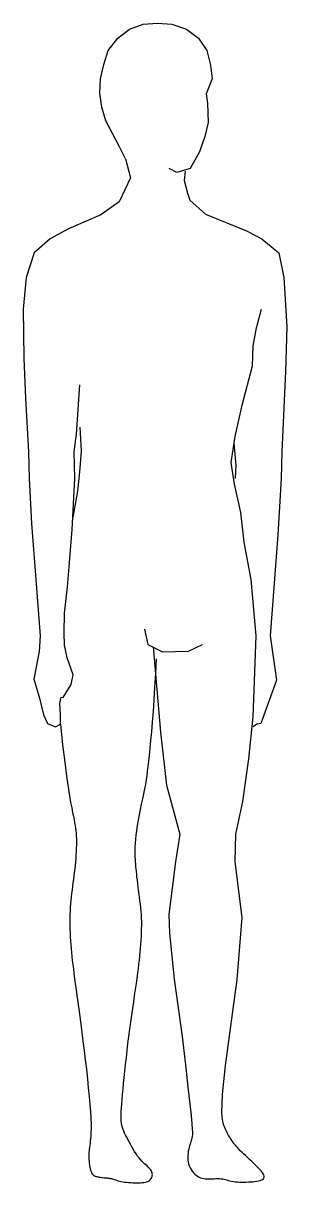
# Model space of a CAD drawing. Header units: millimetres. Extents: x -17017 to 2697, y 1903 to 18260.
# Drawn here: x -16978.2111 to -16978.1313, y 18248.0025 to 18248.354 of the extents above; entities that cross this region are included whole.
import ezdxf

# ---------------------------------------------------------------- set-up
doc = ezdxf.new("R2010")
doc.units = ezdxf.units.MM
doc.layers.add('DIEN HOA', color=111, linetype='Continuous')

# ---------------------------------------------------------------- blocks, each defined once
blk = doc.blocks.new('Arch.Space.People6541')
at = {"layer": 'DIEN HOA', "linetype": 'Continuous'}
for p, q in [((120.55, 132.4983), (120.5677, 132.512)), ((120.5677, 132.512), (120.5883, 132.5192)), ((120.5883, 132.5192), (120.61, 132.5209)), ((120.61, 132.5209), (120.6318, 132.5192)), ((120.6318, 132.5192), (120.6536, 132.512)), ((120.6536, 132.512), (120.6719, 132.4981)), ((120.5353, 132.4796), (120.55, 132.4983)), ((120.6719, 132.4981), (120.6847, 132.4794)), ((120.5284, 132.4582), (120.5353, 132.4796)), ((120.6847, 132.4794), (120.6904, 132.457)), ((120.5235, 132.4366), (120.5284, 132.4582)), ((120.6904, 132.457), (120.6928, 132.4363)), ((120.5227, 132.415), (120.5235, 132.4366)), ((120.6928, 132.4363), (120.6839, 132.4138)), ((120.5254, 132.3936), (120.5227, 132.415)), ((120.6839, 132.4138), (120.6859, 132.3998)), ((120.6859, 132.3998), (120.6865, 132.3703)), ((120.5317, 132.3731), (120.5254, 132.3936)), ((120.5417, 132.3539), (120.5317, 132.3731)), ((120.6865, 132.3703), (120.6816, 132.349)), ((120.552, 132.3347), (120.5417, 132.3539)), ((120.6816, 132.349), (120.6733, 132.3259)), ((120.5616, 132.3154), (120.552, 132.3347)), ((120.5616, 132.3154), (120.5691, 132.2865)), ((120.6733, 132.3259), (120.6593, 132.3007)), ((120.6391, 132.2946), (120.6275, 132.3007)), ((120.6593, 132.3007), (120.6391, 132.2946)), ((120.6519, 132.2967), (120.6501, 132.2822)), ((120.5691, 132.2865), (120.552, 132.2502)), ((120.6501, 132.2822), (120.6556, 132.2632)), ((120.6556, 132.2632), (120.6589, 132.2524)), ((120.552, 132.2502), (120.524, 132.2302)), ((120.6589, 132.2524), (120.6825, 132.2316)), ((120.524, 132.2302), (120.4983, 132.2191)), ((120.6825, 132.2316), (120.7447, 132.2061)), ((120.4739, 132.2086), (120.4475, 132.194)), ((120.4983, 132.2191), (120.4739, 132.2086)), ((120.7447, 132.2061), (120.7679, 132.1942)), ((120.4475, 132.194), (120.4228, 132.1728)), ((120.7679, 132.1942), (120.7937, 132.1728)), ((120.4228, 132.1728), (120.4108, 132.1353)), ((120.7937, 132.1728), (120.8015, 132.1353)), ((120.4108, 132.1353), (120.4064, 132.0872)), ((120.8015, 132.1353), (120.8058, 132.0605)), ((120.4064, 132.0872), (120.4076, 132.0133)), ((120.7598, 132.0592), (120.7673, 132.0872)), ((120.7547, 132.0312), (120.7598, 132.0592)), ((120.8058, 132.0605), (120.8041, 131.9928)), ((120.7541, 132.0014), (120.7547, 132.0312)), ((120.4076, 132.0133), (120.4098, 131.952)), ((120.738, 131.942), (120.7541, 132.0014)), ((120.8041, 131.9928), (120.7982, 131.8712)), ((120.4873, 131.8982), (120.4924, 131.9725)), ((120.4098, 131.952), (120.4143, 131.8712)), ((120.7278, 131.8942), (120.738, 131.942)), ((120.4922, 131.9086), (120.494, 131.8721)), ((120.4837, 131.8712), (120.4873, 131.8982)), ((120.7217, 131.8548), (120.7278, 131.8942)), ((120.4143, 131.8712), (120.4153, 131.8306)), ((120.4845, 131.8306), (120.4837, 131.8712)), ((120.494, 131.8721), (120.4916, 131.8408)), ((120.7258, 131.8843), (120.7288, 131.851)), ((120.7982, 131.8712), (120.7972, 131.8306)), ((120.7266, 131.8222), (120.7217, 131.8548)), ((120.4916, 131.8408), (120.4886, 131.8116)), ((120.7288, 131.851), (120.7278, 131.8306)), ((120.4153, 131.8306), (120.4188, 131.7625)), ((120.4804, 131.7536), (120.4845, 131.8306)), ((120.736, 131.7794), (120.7266, 131.8222)), ((120.7972, 131.8306), (120.7954, 131.7965)), ((120.4886, 131.8116), (120.4816, 131.7723)), ((120.7954, 131.7965), (120.7923, 131.7455)), ((120.741, 131.7344), (120.736, 131.7794)), ((120.4188, 131.7625), (120.4255, 131.6775)), ((120.4759, 131.6968), (120.4804, 131.7536)), ((120.752, 131.6775), (120.741, 131.7344)), ((120.7923, 131.7455), (120.7807, 131.5923)), ((120.4733, 131.6666), (120.4759, 131.6968)), ((120.4255, 131.6775), (120.4322, 131.5923)), ((120.7596, 131.5923), (120.752, 131.6775)), ((120.469, 131.6266), (120.4733, 131.6666)), ((120.4684, 131.5968), (120.469, 131.6266)), ((120.4322, 131.5923), (120.4308, 131.5687)), ((120.469, 131.5781), (120.4684, 131.5968)), ((120.5901, 131.6026), (120.5954, 131.5794)), ((120.7547, 131.4697), (120.7596, 131.5923)), ((120.7807, 131.5923), (120.7901, 131.525)), ((120.4731, 131.5592), (120.469, 131.5781)), ((120.5954, 131.5794), (120.6175, 131.5682)), ((120.6031, 131.5755), (120.6147, 131.4461)), ((120.657, 131.5691), (120.678, 131.5794)), ((120.4308, 131.5687), (120.4226, 131.5265)), ((120.4822, 131.5334), (120.4731, 131.5592)), ((120.6072, 131.535), (120.6082, 131.5572)), ((120.6175, 131.5682), (120.657, 131.5691)), ((120.4226, 131.5265), (120.4306, 131.4999)), ((120.479, 131.5187), (120.4822, 131.5334)), ((120.6061, 131.5143), (120.6072, 131.535)), ((120.7901, 131.525), (120.7663, 131.4595)), ((120.4668, 131.4986), (120.479, 131.5187)), ((120.6049, 131.4951), (120.6061, 131.5143)), ((120.4306, 131.4999), (120.4371, 131.4724)), ((120.4619, 131.4898), (120.4637, 131.4995)), ((120.4629, 131.4731), (120.4619, 131.4898)), ((120.4637, 131.4995), (120.4668, 131.4986)), ((120.6037, 131.4775), (120.6049, 131.4951)), ((120.4371, 131.4724), (120.443, 131.4595)), ((120.4629, 131.4586), (120.4629, 131.4731)), ((120.6024, 131.4613), (120.6037, 131.4775)), ((120.7484, 131.406), (120.7547, 131.4697)), ((120.443, 131.4595), (120.4552, 131.4545)), ((120.4552, 131.4545), (120.4629, 131.4586)), ((120.4627, 131.4585), (120.4662, 131.4269)), ((120.6011, 131.4466), (120.6024, 131.4613)), ((120.7606, 131.4586), (120.7549, 131.4545)), ((120.7663, 131.4595), (120.7606, 131.4586)), ((120.5988, 131.4218), (120.5999, 131.4335)), ((120.5999, 131.4335), (120.6011, 131.4466)), ((120.6147, 131.4461), (120.6237, 131.3659)), ((120.4662, 131.4269), (120.4693, 131.4008)), ((120.5977, 131.4115), (120.5988, 131.4218)), ((120.4693, 131.4008), (120.4721, 131.3798)), ((120.5959, 131.3945), (120.5968, 131.4025)), ((120.5968, 131.4025), (120.5977, 131.4115)), ((120.739, 131.3411), (120.7484, 131.406)), ((120.4721, 131.3798), (120.4744, 131.363)), ((120.5931, 131.3738), (120.5941, 131.3804)), ((120.5941, 131.3804), (120.595, 131.3872)), ((120.595, 131.3872), (120.5959, 131.3945)), ((120.4744, 131.363), (120.4765, 131.3498)), ((120.5907, 131.3603), (120.592, 131.3672)), ((120.592, 131.3672), (120.5931, 131.3738)), ((120.6237, 131.3659), (120.6436, 131.2918)), ((120.4765, 131.3498), (120.4783, 131.3395)), ((120.5859, 131.3372), (120.5876, 131.3452)), ((120.5876, 131.3452), (120.5892, 131.3529)), ((120.5892, 131.3529), (120.5907, 131.3603)), ((120.4783, 131.3395), (120.4799, 131.3314)), ((120.4799, 131.3314), (120.4812, 131.3247)), ((120.5825, 131.3208), (120.5841, 131.329)), ((120.5841, 131.329), (120.5859, 131.3372)), ((120.7288, 131.2918), (120.739, 131.3411)), ((120.4812, 131.3247), (120.4824, 131.3189)), ((120.4824, 131.3189), (120.4835, 131.3137)), ((120.4835, 131.3137), (120.4844, 131.3091)), ((120.4844, 131.3091), (120.4851, 131.3048)), ((120.5795, 131.3049), (120.5809, 131.3128)), ((120.5809, 131.3128), (120.5825, 131.3208)), ((120.4851, 131.3048), (120.4858, 131.3008)), ((120.4858, 131.3008), (120.4863, 131.2969)), ((120.4863, 131.2969), (120.4866, 131.293)), ((120.4866, 131.293), (120.4869, 131.2889)), ((120.5775, 131.2904), (120.5784, 131.2974)), ((120.5784, 131.2974), (120.5795, 131.3049)), ((120.6436, 131.2918), (120.6373, 131.2498)), ((120.7278, 131.2496), (120.7288, 131.2918)), ((120.4869, 131.2889), (120.4871, 131.2846)), ((120.4871, 131.2754), (120.4869, 131.2704)), ((120.4871, 131.2846), (120.4871, 131.2801)), ((120.4871, 131.2801), (120.4871, 131.2754)), ((120.5762, 131.2725), (120.5765, 131.2779)), ((120.5765, 131.2779), (120.5769, 131.2839)), ((120.5769, 131.2839), (120.5775, 131.2904)), ((120.4864, 131.2602), (120.486, 131.255)), ((120.4867, 131.2654), (120.4864, 131.2602)), ((120.4869, 131.2704), (120.4867, 131.2654)), ((120.5761, 131.2676), (120.5762, 131.2725)), ((120.5762, 131.2634), (120.5761, 131.2676)), ((120.5762, 131.2597), (120.5762, 131.2634)), ((120.5763, 131.2567), (120.5762, 131.2597)), ((120.5764, 131.2544), (120.5763, 131.2567)), ((120.4845, 131.2391), (120.4838, 131.2338)), ((120.485, 131.2444), (120.4845, 131.2391)), ((120.4856, 131.2497), (120.485, 131.2444)), ((120.486, 131.255), (120.4856, 131.2497)), ((120.5765, 131.2525), (120.5764, 131.2544)), ((120.5765, 131.251), (120.5765, 131.2525)), ((120.5766, 131.2496), (120.5765, 131.251)), ((120.5767, 131.2482), (120.5766, 131.2496)), ((120.5769, 131.2466), (120.5767, 131.2482)), ((120.577, 131.2447), (120.5769, 131.2466)), ((120.5773, 131.2423), (120.577, 131.2447)), ((120.5776, 131.2392), (120.5773, 131.2423)), ((120.5779, 131.2355), (120.5776, 131.2392)), ((120.6373, 131.2498), (120.6273, 131.17)), ((120.7384, 131.1654), (120.7278, 131.2496)), ((120.4825, 131.2232), (120.4818, 131.2179)), ((120.4832, 131.2285), (120.4825, 131.2232)), ((120.4838, 131.2338), (120.4832, 131.2285)), ((120.5784, 131.2313), (120.5779, 131.2355)), ((120.5788, 131.2267), (120.5784, 131.2313)), ((120.5794, 131.2218), (120.5788, 131.2267)), ((120.58, 131.2166), (120.5794, 131.2218)), ((120.4805, 131.2073), (120.4798, 131.202)), ((120.4811, 131.2126), (120.4805, 131.2073)), ((120.4818, 131.2179), (120.4811, 131.2126)), ((120.5806, 131.2114), (120.58, 131.2166)), ((120.5812, 131.2061), (120.5806, 131.2114)), ((120.5819, 131.2009), (120.5812, 131.2061)), ((120.4782, 131.1861), (120.4778, 131.1807)), ((120.4787, 131.1914), (120.4782, 131.1861)), ((120.4793, 131.1967), (120.4787, 131.1914)), ((120.4798, 131.202), (120.4793, 131.1967)), ((120.5826, 131.1957), (120.5819, 131.2009)), ((120.5833, 131.1905), (120.5826, 131.1957)), ((120.584, 131.1854), (120.5833, 131.1905)), ((120.5846, 131.1802), (120.584, 131.1854)), ((120.4772, 131.1698), (120.477, 131.1643)), ((120.4774, 131.1753), (120.4772, 131.1698)), ((120.4778, 131.1807), (120.4774, 131.1753)), ((120.5851, 131.175), (120.5846, 131.1802)), ((120.5855, 131.1697), (120.5851, 131.175)), ((120.5858, 131.1644), (120.5855, 131.1697)), ((120.6273, 131.17), (120.6283, 131.1415)), ((120.477, 131.1643), (120.477, 131.1587)), ((120.477, 131.1587), (120.477, 131.1531)), ((120.477, 131.1531), (120.4771, 131.1473)), ((120.586, 131.1589), (120.5858, 131.1644)), ((120.5859, 131.1478), (120.586, 131.1534)), ((120.586, 131.1534), (120.586, 131.1589)), ((120.7305, 131.0716), (120.7384, 131.1654)), ((120.4771, 131.1473), (120.4774, 131.1416)), ((120.4774, 131.1416), (120.4777, 131.1358)), ((120.4777, 131.1358), (120.478, 131.13)), ((120.5851, 131.1306), (120.5855, 131.1364)), ((120.5855, 131.1364), (120.5857, 131.1421)), ((120.5857, 131.1421), (120.5859, 131.1478)), ((120.6283, 131.1415), (120.6352, 131.0718)), ((120.478, 131.13), (120.4785, 131.1241)), ((120.4785, 131.1241), (120.479, 131.1183)), ((120.479, 131.1183), (120.4795, 131.1124)), ((120.5837, 131.113), (120.5842, 131.1189)), ((120.5842, 131.1189), (120.5847, 131.1248)), ((120.5847, 131.1248), (120.5851, 131.1306)), ((120.4795, 131.1124), (120.4801, 131.1065)), ((120.4801, 131.1065), (120.4808, 131.1004)), ((120.4808, 131.1004), (120.4816, 131.094)), ((120.5817, 131.0945), (120.5824, 131.1009)), ((120.5824, 131.1009), (120.5831, 131.1071)), ((120.5831, 131.1071), (120.5837, 131.113)), ((120.4816, 131.094), (120.4824, 131.0874)), ((120.4824, 131.0874), (120.4833, 131.0804)), ((120.4833, 131.0804), (120.4843, 131.0729)), ((120.579, 131.0732), (120.58, 131.0808)), ((120.58, 131.0808), (120.5809, 131.0878)), ((120.5809, 131.0878), (120.5817, 131.0945)), ((120.4843, 131.0729), (120.4854, 131.0649)), ((120.4854, 131.0649), (120.4865, 131.0562)), ((120.5767, 131.0565), (120.5779, 131.0652)), ((120.5779, 131.0652), (120.579, 131.0732)), ((120.6352, 131.0718), (120.6475, 130.9852)), ((120.7128, 130.941), (120.7305, 131.0716)), ((120.4865, 131.0562), (120.4878, 131.047)), ((120.4878, 131.047), (120.4892, 131.0371)), ((120.5739, 131.0377), (120.5753, 131.0473)), ((120.5753, 131.0473), (120.5767, 131.0565)), ((120.4892, 131.0371), (120.4906, 131.0265)), ((120.5709, 131.0173), (120.5724, 131.0277)), ((120.5724, 131.0277), (120.5739, 131.0377)), ((120.4906, 131.0265), (120.4921, 131.0153)), ((120.4921, 131.0153), (120.4937, 131.0035)), ((120.5695, 131.0068), (120.5709, 131.0173)), ((120.4937, 131.0035), (120.4953, 130.991)), ((120.5666, 130.9852), (120.568, 130.996)), ((120.568, 130.996), (120.5695, 131.0068)), ((120.4953, 130.991), (120.497, 130.9778)), ((120.497, 130.9778), (120.4987, 130.9639)), ((120.5639, 130.9636), (120.5652, 130.9744)), ((120.5652, 130.9744), (120.5666, 130.9852)), ((120.6475, 130.9852), (120.6523, 130.9419)), ((120.4987, 130.9639), (120.5004, 130.9497)), ((120.5627, 130.953), (120.5639, 130.9636)), ((120.5004, 130.9497), (120.5021, 130.9353)), ((120.5605, 130.9326), (120.5616, 130.9427)), ((120.5616, 130.9427), (120.5627, 130.953)), ((120.6523, 130.9419), (120.656, 130.9083)), ((120.7103, 130.9166), (120.7128, 130.941)), ((120.5021, 130.9353), (120.5036, 130.9211)), ((120.5586, 130.9138), (120.5596, 130.923)), ((120.5596, 130.923), (120.5605, 130.9326)), ((120.5036, 130.9211), (120.5051, 130.9072)), ((120.5051, 130.9072), (120.5064, 130.894)), ((120.557, 130.8973), (120.5578, 130.9052)), ((120.5578, 130.9052), (120.5586, 130.9138)), ((120.656, 130.9083), (120.6588, 130.8832)), ((120.7086, 130.8972), (120.7103, 130.9166)), ((120.5064, 130.894), (120.5075, 130.8818)), ((120.5558, 130.8832), (120.5563, 130.8899)), ((120.5563, 130.8899), (120.557, 130.8973)), ((120.7077, 130.8823), (120.7086, 130.8972)), ((120.5075, 130.8818), (120.5083, 130.8708)), ((120.5083, 130.8708), (120.5089, 130.8612)), ((120.5548, 130.8662), (120.555, 130.8714)), ((120.555, 130.8714), (120.5553, 130.877)), ((120.5553, 130.877), (120.5558, 130.8832)), ((120.6588, 130.8832), (120.6607, 130.8651)), ((120.7075, 130.8709), (120.7077, 130.8823)), ((120.7079, 130.8626), (120.7075, 130.8709)), ((120.5089, 130.8612), (120.5092, 130.8529)), ((120.5092, 130.8529), (120.5092, 130.8458)), ((120.5548, 130.8616), (120.5548, 130.8662)), ((120.555, 130.8574), (120.5548, 130.8616)), ((120.5553, 130.8537), (120.555, 130.8574)), ((120.5559, 130.8503), (120.5553, 130.8537)), ((120.6607, 130.8651), (120.6619, 130.8527)), ((120.6619, 130.8527), (120.6626, 130.8447)), ((120.7087, 130.8565), (120.7079, 130.8626)), ((120.7098, 130.8519), (120.7087, 130.8565)), ((120.7112, 130.8482), (120.7098, 130.8519)), ((120.5089, 130.8345), (120.5085, 130.8301)), ((120.5091, 130.8397), (120.5089, 130.8345)), ((120.5092, 130.8458), (120.5091, 130.8397)), ((120.5567, 130.8472), (120.5559, 130.8503)), ((120.5577, 130.8443), (120.5567, 130.8472)), ((120.5588, 130.8414), (120.5577, 130.8443)), ((120.5601, 130.8385), (120.5588, 130.8414)), ((120.5616, 130.8356), (120.5601, 130.8385)), ((120.5632, 130.8324), (120.5616, 130.8356)), ((120.6627, 130.8364), (120.6624, 130.8336)), ((120.6626, 130.8447), (120.6628, 130.8398)), ((120.6628, 130.8398), (120.6627, 130.8364)), ((120.7127, 130.8447), (120.7112, 130.8482)), ((120.7143, 130.8414), (120.7127, 130.8447)), ((120.716, 130.8382), (120.7143, 130.8414)), ((120.7177, 130.8352), (120.716, 130.8382)), ((120.7195, 130.8323), (120.7177, 130.8352)), ((120.5069, 130.8168), (120.5066, 130.8141)), ((120.5073, 130.8197), (120.5069, 130.8168)), ((120.5077, 130.8228), (120.5073, 130.8197)), ((120.5081, 130.8262), (120.5077, 130.8228)), ((120.5085, 130.8301), (120.5081, 130.8262)), ((120.5649, 130.829), (120.5632, 130.8324)), ((120.5668, 130.8254), (120.5649, 130.829)), ((120.5688, 130.8217), (120.5668, 130.8254)), ((120.5709, 130.8179), (120.5688, 130.8217)), ((120.5731, 130.8142), (120.5709, 130.8179)), ((120.6578, 130.817), (120.6572, 130.8142)), ((120.6585, 130.8195), (120.6578, 130.817)), ((120.6593, 130.8219), (120.6585, 130.8195)), ((120.66, 130.8242), (120.6593, 130.8219)), ((120.6608, 130.8264), (120.66, 130.8242)), ((120.6614, 130.8287), (120.6608, 130.8264)), ((120.662, 130.8311), (120.6614, 130.8287)), ((120.6624, 130.8336), (120.662, 130.8311)), ((120.7212, 130.8296), (120.7195, 130.8323)), ((120.723, 130.827), (120.7212, 130.8296)), ((120.7247, 130.8246), (120.723, 130.827)), ((120.7263, 130.8224), (120.7247, 130.8246)), ((120.728, 130.8202), (120.7263, 130.8224)), ((120.7296, 130.8182), (120.728, 130.8202)), ((120.7314, 130.8162), (120.7296, 130.8182)), ((120.5059, 130.8066), (120.5058, 130.8041)), ((120.5058, 130.8041), (120.5059, 130.8015)), ((120.5061, 130.8091), (120.5059, 130.8066)), ((120.5059, 130.8015), (120.506, 130.7987)), ((120.506, 130.7987), (120.5062, 130.7959)), ((120.5063, 130.8116), (120.5061, 130.8091)), ((120.5066, 130.8141), (120.5063, 130.8116)), ((120.5753, 130.8106), (120.5731, 130.8142)), ((120.5775, 130.8071), (120.5753, 130.8106)), ((120.5798, 130.8039), (120.5775, 130.8071)), ((120.582, 130.801), (120.5798, 130.8039)), ((120.5842, 130.7984), (120.582, 130.801)), ((120.6559, 130.8049), (120.6558, 130.8016)), ((120.6558, 130.8016), (120.6559, 130.7983)), ((120.6562, 130.8081), (120.6559, 130.8049)), ((120.6566, 130.8112), (120.6562, 130.8081)), ((120.6572, 130.8142), (120.6566, 130.8112)), ((120.7332, 130.8141), (120.7314, 130.8162)), ((120.7353, 130.8119), (120.7332, 130.8141)), ((120.7376, 130.8097), (120.7353, 130.8119)), ((120.7402, 130.8072), (120.7376, 130.8097)), ((120.743, 130.8045), (120.7402, 130.8072)), ((120.7462, 130.8017), (120.743, 130.8045)), ((120.7494, 130.7987), (120.7462, 130.8017)), ((120.7527, 130.7957), (120.7494, 130.7987)), ((120.5062, 130.7959), (120.5065, 130.793)), ((120.5065, 130.793), (120.5069, 130.7902)), ((120.5069, 130.7902), (120.5073, 130.7874)), ((120.5073, 130.7874), (120.5079, 130.7848)), ((120.5079, 130.7848), (120.5085, 130.7825)), ((120.5085, 130.7825), (120.5093, 130.7804)), ((120.5863, 130.7961), (120.5842, 130.7984)), ((120.5884, 130.794), (120.5863, 130.7961)), ((120.5904, 130.7921), (120.5884, 130.794)), ((120.5922, 130.7904), (120.5904, 130.7921)), ((120.594, 130.7888), (120.5922, 130.7904)), ((120.5955, 130.7874), (120.594, 130.7888)), ((120.5969, 130.786), (120.5955, 130.7874)), ((120.5982, 130.7847), (120.5969, 130.786)), ((120.5992, 130.7834), (120.5982, 130.7847)), ((120.6001, 130.7821), (120.5992, 130.7834)), ((120.6008, 130.7809), (120.6001, 130.7821)), ((120.6559, 130.7983), (120.6563, 130.7951)), ((120.6563, 130.7951), (120.657, 130.7919)), ((120.657, 130.7919), (120.6579, 130.7889)), ((120.6579, 130.7889), (120.6592, 130.786)), ((120.6592, 130.786), (120.6607, 130.7833)), ((120.6607, 130.7833), (120.6624, 130.7808)), ((120.756, 130.7926), (120.7527, 130.7957)), ((120.7591, 130.7896), (120.756, 130.7926)), ((120.7621, 130.7867), (120.7591, 130.7896)), ((120.7646, 130.784), (120.7621, 130.7867)), ((120.7668, 130.7815), (120.7646, 130.784)), ((120.7686, 130.7792), (120.7668, 130.7815)), ((120.5093, 130.7804), (120.51, 130.7786)), ((120.51, 130.7786), (120.5109, 130.7771)), ((120.5109, 130.7771), (120.5119, 130.7759)), ((120.5119, 130.7759), (120.5129, 130.7749)), ((120.5129, 130.7749), (120.5141, 130.7742)), ((120.5141, 130.7742), (120.5154, 130.7735)), ((120.5154, 130.7735), (120.5167, 130.773)), ((120.5167, 130.773), (120.5183, 130.7726)), ((120.5183, 130.7726), (120.5199, 130.7722)), ((120.5199, 130.7722), (120.5217, 130.7719)), ((120.5217, 130.7719), (120.5235, 130.7716)), ((120.5235, 130.7716), (120.5254, 130.7714)), ((120.5254, 130.7714), (120.5272, 130.7711)), ((120.5272, 130.7711), (120.529, 130.771)), ((120.529, 130.771), (120.5306, 130.7708)), ((120.5306, 130.7708), (120.5322, 130.7707)), ((120.5322, 130.7707), (120.5335, 130.7706)), ((120.5335, 130.7706), (120.5348, 130.7705)), ((120.5348, 130.7705), (120.5359, 130.7703)), ((120.5359, 130.7703), (120.537, 130.7702)), ((120.537, 130.7702), (120.538, 130.77)), ((120.538, 130.77), (120.5391, 130.7698)), ((120.5391, 130.7698), (120.5402, 130.7696)), ((120.5402, 130.7696), (120.5415, 130.7692)), ((120.5415, 130.7692), (120.5429, 130.7688)), ((120.5429, 130.7688), (120.5444, 130.7683)), ((120.5444, 130.7683), (120.5461, 130.7677)), ((120.5461, 130.7677), (120.5479, 130.7671)), ((120.5479, 130.7671), (120.55, 130.7665)), ((120.55, 130.7665), (120.5522, 130.7659)), ((120.5522, 130.7659), (120.5546, 130.7654)), ((120.5546, 130.7654), (120.5572, 130.7649)), ((120.5572, 130.7649), (120.5601, 130.7644)), ((120.5601, 130.7644), (120.5631, 130.7641)), ((120.5631, 130.7641), (120.5662, 130.7638)), ((120.5662, 130.7638), (120.5694, 130.7636)), ((120.5694, 130.7636), (120.5726, 130.7634)), ((120.5844, 130.7634), (120.5869, 130.7636)), ((120.5869, 130.7636), (120.5892, 130.7639)), ((120.5892, 130.7639), (120.5914, 130.7643)), ((120.5914, 130.7643), (120.5933, 130.7647)), ((120.5933, 130.7647), (120.595, 130.7653)), ((120.595, 130.7653), (120.5965, 130.766)), ((120.5965, 130.766), (120.5979, 130.7669)), ((120.5979, 130.7669), (120.599, 130.7679)), ((120.599, 130.7679), (120.6, 130.7691)), ((120.6, 130.7691), (120.6008, 130.7703)), ((120.6014, 130.7797), (120.6008, 130.7809)), ((120.6008, 130.7703), (120.6014, 130.7716)), ((120.6018, 130.7784), (120.6014, 130.7797)), ((120.6014, 130.7716), (120.6018, 130.773)), ((120.602, 130.7771), (120.6018, 130.7784)), ((120.6018, 130.773), (120.602, 130.7744)), ((120.6021, 130.7757), (120.602, 130.7771)), ((120.602, 130.7744), (120.6021, 130.7757)), ((120.6624, 130.7808), (120.6643, 130.7785)), ((120.6643, 130.7785), (120.6663, 130.7765)), ((120.6663, 130.7765), (120.6684, 130.7747)), ((120.6684, 130.7747), (120.6706, 130.7732)), ((120.6706, 130.7732), (120.6729, 130.7719)), ((120.6729, 130.7719), (120.6752, 130.7709)), ((120.6752, 130.7709), (120.6776, 130.7702)), ((120.6776, 130.7702), (120.6799, 130.7697)), ((120.6799, 130.7697), (120.6823, 130.7693)), ((120.6823, 130.7693), (120.6846, 130.7692)), ((120.6846, 130.7692), (120.687, 130.7691)), ((120.687, 130.7691), (120.6893, 130.7691)), ((120.6893, 130.7691), (120.6915, 130.7692)), ((120.6915, 130.7692), (120.6938, 130.7694)), ((120.6938, 130.7694), (120.696, 130.7695)), ((120.696, 130.7695), (120.6982, 130.7697)), ((120.6982, 130.7697), (120.7004, 130.7698)), ((120.7004, 130.7698), (120.7025, 130.7698)), ((120.7025, 130.7698), (120.7046, 130.7697)), ((120.7046, 130.7697), (120.7066, 130.7695)), ((120.7066, 130.7695), (120.7087, 130.7692)), ((120.7087, 130.7692), (120.7107, 130.7687)), ((120.7107, 130.7687), (120.7128, 130.7682)), ((120.7128, 130.7682), (120.715, 130.7676)), ((120.715, 130.7676), (120.7172, 130.767)), ((120.7172, 130.767), (120.7196, 130.7664)), ((120.7196, 130.7664), (120.7221, 130.7658)), ((120.7221, 130.7658), (120.7249, 130.7653)), ((120.7249, 130.7653), (120.7278, 130.7649)), ((120.7278, 130.7649), (120.731, 130.7646)), ((120.731, 130.7646), (120.7343, 130.7644)), ((120.7343, 130.7644), (120.7377, 130.7643)), ((120.7377, 130.7643), (120.7411, 130.7643)), ((120.7411, 130.7643), (120.7445, 130.7644)), ((120.7445, 130.7644), (120.7479, 130.7645)), ((120.7479, 130.7645), (120.7513, 130.7647)), ((120.7513, 130.7647), (120.7545, 130.765)), ((120.7545, 130.765), (120.7575, 130.7653)), ((120.7575, 130.7653), (120.7604, 130.7657)), ((120.7604, 130.7657), (120.763, 130.7662)), ((120.763, 130.7662), (120.7653, 130.7669)), ((120.7653, 130.7669), (120.7674, 130.7676)), ((120.7674, 130.7676), (120.769, 130.7685)), ((120.77, 130.7771), (120.7686, 130.7792)), ((120.769, 130.7685), (120.7703, 130.7695)), ((120.7709, 130.7752), (120.77, 130.7771)), ((120.7703, 130.7695), (120.7711, 130.7707)), ((120.7714, 130.7735), (120.7709, 130.7752)), ((120.7711, 130.7707), (120.7714, 130.772)), ((120.7714, 130.772), (120.7714, 130.7735)), ((120.5726, 130.7634), (120.5757, 130.7633)), ((120.5757, 130.7633), (120.5788, 130.7633)), ((120.5788, 130.7633), (120.5817, 130.7633)), ((120.5817, 130.7633), (120.5844, 130.7634))]:
    blk.add_line(p, q, dxfattribs=at)

msp = doc.modelspace()

# ---------------------------------------------------------------- block references
at = {"xscale": 0.2, "yscale": 0.2, "zscale": 0.2}
msp.add_blockref('Arch.Space.People6541', (-17002.29243, 18221.84982), dxfattribs=at)

doc.saveas('drawing.dxf')
